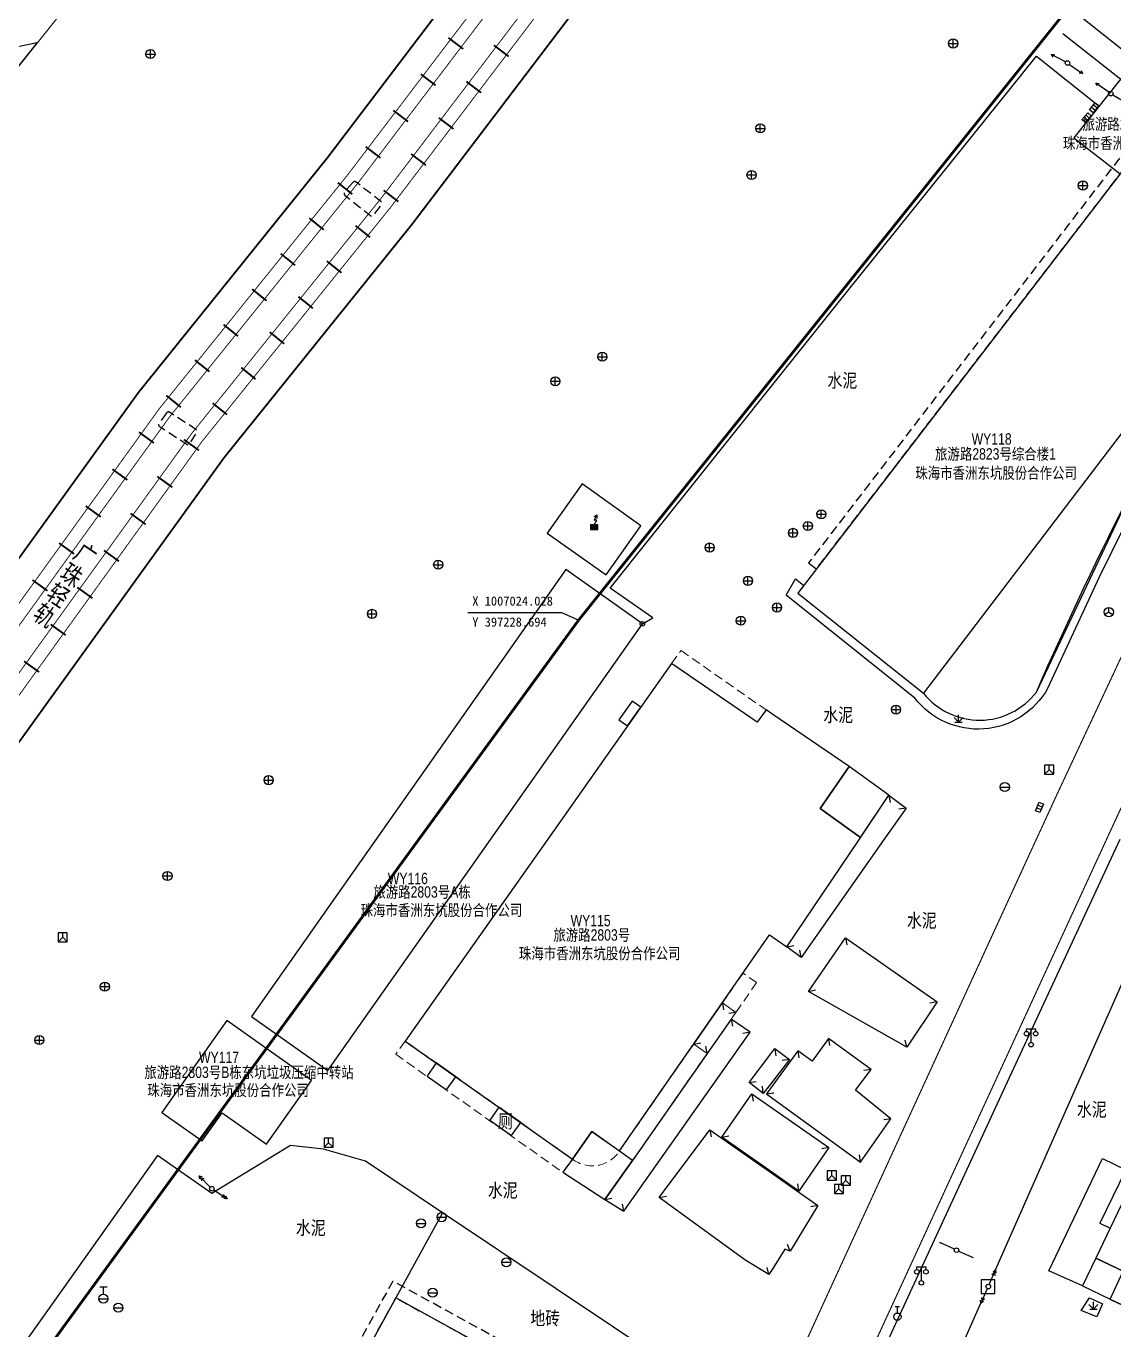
# Model space of a CAD drawing. Extents: x 396500 to 398250, y 1005980 to 1008200.
# Drawn here: x 397168.1 to 397287.4, y 1006946.1 to 1007089.2 of the extents above; entities that cross this region are included whole.
import ezdxf
from ezdxf.enums import TextEntityAlignment as Align

# ---------------------------------------------------------------- set-up
doc = ezdxf.new("R2010")
doc.units = 0
doc.header["$LTSCALE"] = 0.5
doc.linetypes.add('X2', pattern=[10, 8, -2])
doc.linetypes.add('X5', pattern=[3, 2, -1])
doc.layers.get('0').update_dxf_attribs({"linetype": 'CONTINUOUS'})
for name, color, linetype in [('DLDW', 11, 'CONTINUOUS'), ('DLSS', 4, 'CONTINUOUS'), ('DMTZ', 3, 'CONTINUOUS'), ('GXYZ', 2, 'CONTINUOUS'), ('JMD', 6, 'CONTINUOUS'), ('SXSS', 5, 'CONTINUOUS'), ('ZBTZ', 3, 'CONTINUOUS'), ('权属人', 160, 'CONTINUOUS'), ('用地红线', 1, 'CONTINUOUS'), ('编号', 90, 'CONTINUOUS'), ('门牌号', 1, 'CONTINUOUS')]:
    doc.layers.add(name, color=color, linetype=linetype)
doc.styles.add('正等线体', font='simhei.ttf')
doc.styles.add('细等线体', font='长等线体_0.TTF', dxfattribs={"width": 0.8})
doc.styles.add('黑体', font='simhei.ttf')
doc.linetypes.add('10422', pattern='A,2,[150,AAA.SHX,S=1,R=0,X=0,Y=1],2,[177,AAA.SHX,S=1,R=0,X=0,Y=0.8],1e-09', length=4)
doc.linetypes.add('1161', pattern='A,0,[149,AAA.SHX,S=0.15,R=0,X=0,Y=0],-1.6', length=1.6)
doc.linetypes.add('443', pattern='A,5,[169,AAA.SHX,S=0.83,R=0,X=0,Y=0],5', length=10)
doc.linetypes.add('833', pattern='A,2,[150,AAA.SHX,S=0.8,R=0,X=0,Y=0.8],2,[150,AAA.SHX,S=2,R=0,X=0,Y=2],1e-11', length=4)

# ---------------------------------------------------------------- blocks, each defined once
blk = doc.blocks.new('gc049')
for p, q in [((-1, 1), (-1, -1)), ((1, 1), (-1, 1)), ((-1, -1), (0, 0)), ((0, 0), (0, 1)), ((0, 0), (1, -1)), ((1, -1), (1, 1)), ((-1, -1), (1, -1))]:
    blk.add_line(p, q)
blk = doc.blocks.new('gc170')
at = {"linetype": 'Continuous'}
blk.add_circle((0, 0), 0.5, dxfattribs=at)
blk = doc.blocks.new('gc013a')
at = {"linetype": 'Continuous'}
blk.add_line((0.5, 0), (4, 0), dxfattribs=at)
at = {"linetype": 'Continuous', "flags": 128}
for points in [[(2.77, 0.35), (3.38, 0), (2.77, -0.35)], [(3.39, 0.35), (4, 0), (3.39, -0.35)]]:
    blk.add_lwpolyline(points, dxfattribs=at)
blk = doc.blocks.new('gc133')
for p, q in [((-1, 0), (1, 0)), ((-0.8, 2.6), (0.8, 2.6)), ((0, 1), (0, 2.6))]:
    blk.add_line(p, q)
blk.add_circle((0, 0), 1)
blk = doc.blocks.new('gc042')
blk.add_line((-1, 0), (1, 0))
blk.add_circle((0, 0), 1)
blk = doc.blocks.new('gc043')
for p, q in [((-1, 0), (1, 0)), ((0, -1), (0, 1))]:
    blk.add_line(p, q)
blk.add_circle((0, 0), 1)
blk = doc.blocks.new('gc134')
for p, q in [((-0.5, 2.2), (0.5, 2.2)), ((0, 0.8), (0, 2.2))]:
    blk.add_line(p, q)
blk.add_circle((0, 0), 0.8)
blk = doc.blocks.new('gc097')
for p, q in [((-1, 2.9), (-1, 3.5)), ((-1, 3.5), (1, 3.5)), ((0, 0.5), (0, 3.5)), ((1, 3.5), (1, 2.9))]:
    blk.add_line(p, q)
for centre in [(-1, 2.4), (1, 2.4), (0, 0)]:
    blk.add_circle(centre, 0.5)
blk = doc.blocks.new('gc013c')
at = {"linetype": 'Continuous'}
blk.add_line((0.5, 0), (4, 0), dxfattribs=at)
at = {"linetype": 'Continuous', "const_width": 0.15, "flags": 128}
blk.add_lwpolyline([(3.775, 0, 1), (3.925, 0, 1)], format="xyb", close=True, dxfattribs=at)
blk = doc.blocks.new('gc124')
for p, q in [((-1, 1), (0, 0)), ((-0.8, 0), (0.8, 0)), ((0, 0), (0, 1.6)), ((0, 0), (1, 1))]:
    blk.add_line(p, q)
blk = doc.blocks.new('*U88')
at = {"linetype": 'Continuous'}
for points in [[(0.8, 1), (-0.8, 1), (0.8, 0)], [(-0.8, 0), (0.8, 0), (-0.8, 1)], [(0.8, 0), (-0.8, 0), (0, 0)]]:
    blk.add_solid(points, dxfattribs=at)
blk = doc.blocks.new('gc129')
at = {"linetype": 'Continuous', "flags": 128}
for points in [[(-0.05, 2), (0.64, 3.2)], [(-0.05, 2.8), (0.64, 3.2)], [(0.64, 2.4), (0.64, 3.2)], [(-0.8, 0), (0, 0), (0.8, 0), (0.8, 1), (-0.8, 1), (-0.8, 0)], [(0.58, 2), (-0.05, 2)], [(0, 1), (0.58, 2)]]:
    blk.add_lwpolyline(points, dxfattribs=at)
at = {"linetype": 'Continuous'}
blk.add_blockref('*U88', (0, 0), dxfattribs=at)
blk = doc.blocks.new('gc048')
for q in [(-0.87, -0.5), (0, 1), (0.87, -0.5)]:
    blk.add_line((0, 0), q)
blk.add_circle((0, 0), 1)
blk = doc.blocks.new('gc041')
for p, q in [((-1, 0.5), (1, 0.5)), ((-1, -0.5), (-1, 0.5)), ((-0.33, 0.5), (-0.33, -0.5)), ((0.33, 0.5), (0.33, -0.5)), ((1, 0.5), (1, -0.5)), ((1, -0.5), (-1, -0.5))]:
    blk.add_line(p, q)
blk = doc.blocks.new('gc013b')
at = {"linetype": 'Continuous'}
blk.add_line((0.5, 0), (4, 0), dxfattribs=at)
at = {"linetype": 'Continuous', "flags": 128}
blk.add_lwpolyline([(3.39, 0.35), (4, 0), (3.39, -0.35)], dxfattribs=at)

msp = doc.modelspace()

# ---------------------------------------------------------------- linework, layer by layer
at = {"layer": 'DLDW', "linetype": 'Continuous', "flags": 128}
for points in [[(397214.2, 1006972.48), (397215.22, 1006973.92), (397213.07, 1006975.43), (397212.06, 1006973.99)], [(397221.33, 1006967.46), (397222.34, 1006968.89), (397219.95, 1006970.57), (397218.95, 1006969.16)]]:
    msp.add_lwpolyline(points, close=True, dxfattribs=at)
at = {"layer": 'DLDW', "linetype": 'Continuous', "elevation": 17.53, "flags": 128}
msp.add_lwpolyline([(397223.31, 1006941.58), (397208.64, 1006949.65), (397162.07, 1006864.92), (397162.38, 1006864.75), (397152.71, 1006824.3), (397157.39, 1006821.48), (397153.57, 1006814.53), (397167.46, 1006806.95), (397194.55, 1006856.26), (397188.21, 1006859.6), (397188.36, 1006859.86), (397186.22, 1006861.11), (397186.07, 1006860.85), (397180.67, 1006863.9)], close=True, dxfattribs=at)
at = {"layer": 'DLSS', "linetype": 'Continuous', "lineweight": 0, "const_width": 0.125, "flags": 128}
for points in [[(397278.92, 1007000), (397281.26, 1007005.09), (397293.17, 1007030.56), (397298, 1007040.41), (397302.14, 1007048.18), (397307.34, 1007057.28), (397313.01, 1007067.08), (397355.29, 1007133.51), (397393.14, 1007193.54), (397394.1, 1007195.04), (397397.24, 1007199.98), (397397.25, 1007200)], [(397308.31, 1007042.36), (397307.45, 1007042.02), (397306.81, 1007041.77), (397304.23, 1007037.22), (397299.48, 1007027.53), (397287.62, 1007002.16), (397286.61, 1006999.97)], [(397250, 1006936.94), (397250.09, 1006937.14), (397278.9, 1006999.97)], [(397278.9, 1006999.97), (397278.92, 1007000)], [(397286.62, 1007000), (397286.61, 1006999.97)]]:
    msp.add_lwpolyline(points, dxfattribs=at)
at = {"layer": 'DLSS', "linetype": 'Continuous', "const_width": 0.2, "elevation": -27.35, "flags": 128}
for points in [[(397244, 1007130), (397241.16, 1007126.46), (397220.77, 1007100.62), (397201.13, 1007074.77), (397180.38, 1007048.99), (397161.18, 1007022.36), (397145.07, 1007000)], [(397159.62, 1007000), (397170.75, 1007015.45), (397189.77, 1007041.83), (397210.43, 1007067.49), (397230.11, 1007093.39), (397250, 1007118.61)]]:
    msp.add_lwpolyline(points, dxfattribs=at)
at = {"layer": 'DLSS', "color": 7, "linetype": 'X2', "const_width": 0.1, "elevation": -27.35, "flags": 128}
for points in [[(397247.71, 1007130), (397243.43, 1007124.65), (397223.07, 1007098.84), (397203.42, 1007072.98), (397182.68, 1007047.23), (397163.53, 1007020.66), (397148.65, 1007000)], [(397155.92, 1007000), (397168.32, 1007017.21), (397187.38, 1007043.65), (397208.07, 1007069.34), (397227.74, 1007095.23), (397248.06, 1007120.99), (397250, 1007123.41)]]:
    msp.add_lwpolyline(points, dxfattribs=at)
at = {"layer": 'DLSS', "linetype": 'X2', "const_width": 0.1, "elevation": -27.35, "flags": 128}
for points in [[(397249.55, 1007130), (397244.55, 1007123.76), (397224.2, 1007097.97), (397204.55, 1007072.09), (397183.83, 1007046.36), (397164.69, 1007019.82), (397150.41, 1007000)], [(397154.16, 1007000), (397167.15, 1007018.04), (397186.24, 1007044.52), (397206.94, 1007070.22), (397226.6, 1007096.11), (397246.94, 1007121.88), (397250, 1007125.71)]]:
    msp.add_lwpolyline(points, dxfattribs=at)
at = {"layer": 'DLSS', "linetype": 'Continuous', "const_width": 0.2, "flags": 128}
for points in [[(397216.02, 1007086.7), (397214.4, 1007087.93)], [(397219.39, 1007087.11), (397221.01, 1007085.88)], [(397212.99, 1007082.71), (397211.37, 1007083.94)], [(397216.37, 1007083.13), (397217.99, 1007081.9)], [(397209.97, 1007078.73), (397208.35, 1007079.96)], [(397213.34, 1007079.15), (397214.96, 1007077.92)], [(397206.94, 1007074.75), (397205.32, 1007075.98)], [(397210.32, 1007075.17), (397211.94, 1007073.94)], [(397203.86, 1007070.76), (397202.27, 1007072.03)], [(397207.29, 1007071.19), (397208.91, 1007069.95)], [(397200.72, 1007066.86), (397199.14, 1007068.14)], [(397204.21, 1007067.31), (397205.8, 1007066.04)], [(397197.58, 1007062.97), (397196, 1007064.24)], [(397201.07, 1007063.42), (397202.66, 1007062.14)], [(397194.45, 1007059.07), (397192.86, 1007060.35)], [(397197.94, 1007059.52), (397199.52, 1007058.25)], [(397191.31, 1007055.18), (397189.73, 1007056.46)], [(397194.8, 1007055.63), (397196.39, 1007054.35)], [(397188.18, 1007051.29), (397186.59, 1007052.56)], [(397191.67, 1007051.74), (397193.25, 1007050.46)], [(397185.04, 1007047.39), (397183.45, 1007048.67)], [(397188.53, 1007047.84), (397190.11, 1007046.57)], [(397182.1, 1007043.46), (397180.45, 1007044.65)], [(397185.38, 1007043.84), (397187.03, 1007042.65)], [(397179.18, 1007039.4), (397177.53, 1007040.59)], [(397182.46, 1007039.79), (397184.11, 1007038.6)], [(397176.26, 1007035.35), (397174.61, 1007036.54)], [(397179.53, 1007035.73), (397181.18, 1007034.54)], [(397173.33, 1007031.29), (397171.68, 1007032.48)], [(397176.61, 1007031.67), (397178.26, 1007030.48)], [(397170.41, 1007027.24), (397168.76, 1007028.43)], [(397173.68, 1007027.62), (397175.34, 1007026.43)], [(397170.76, 1007023.56), (397172.41, 1007022.37)], [(397167.84, 1007019.51), (397169.49, 1007018.32)]]:
    msp.add_lwpolyline(points, dxfattribs=at)
at = {"layer": 'DLSS', "linetype": 'X5', "flags": 128}
for points, elevation in [([(397203.92, 1007072.06), (397202.97, 1007070.96, 0.393156), (397203.09, 1007070.61), (397205.88, 1007068.4), (397205.99, 1007068.36), (397206.15, 1007068.44), (397207.07, 1007069.61), (397207.11, 1007069.72), (397207.05, 1007069.9), (397206.98, 1007069.98), (397204.27, 1007072.09, 0.399848)], 17.26), ([(397183.46, 1007046.76), (397182.61, 1007045.58, 0.393156), (397182.76, 1007045.24), (397185.74, 1007043.29), (397185.84, 1007043.26), (397186, 1007043.35), (397186.81, 1007044.6), (397186.84, 1007044.71), (397186.77, 1007044.89), (397186.69, 1007044.96), (397183.8, 1007046.83, 0.399848)], 17.17)]:
    msp.add_lwpolyline(points, format="xyb", close=True, dxfattribs=dict(at, elevation=elevation))
at = {"layer": 'DLSS', "linetype": 'Continuous', "lineweight": 0, "const_width": 0.125, "elevation": 0.15, "flags": 128}
msp.add_lwpolyline([(397259.52, 1006938.22), (397258.45, 1006938.77), (397277.37, 1006979.89), (397286.61, 1006999.97)], dxfattribs=at)
at = {"layer": 'DMTZ', "linetype": '10422', "lineweight": 0}
msp.add_lwpolyline([(397121.78, 1007025.25), (397121.18, 1007025.5), (397135.8, 1007044.8), (397159.13, 1007074.68), (397176.91, 1007096.97), (397180.45, 1007101.37), (397199.51, 1007125.92)], dxfattribs=at)
at = {"layer": 'DMTZ', "linetype": '10422'}
for points in [[(397313.09, 1007067.21), (397291.28, 1007084.26), (397283.47, 1007090.47)], [(397281.82, 1007088.4), (397288.16, 1007083.4)], [(397259.52, 1006938.22), (397275.96, 1006973.83), (397288.1, 1007000)]]:
    msp.add_lwpolyline(points, dxfattribs=at)
at = {"layer": 'GXYZ', "linetype": 'Continuous'}
for p, q in [((397274.44, 1006952.72), (397294.05, 1006997.19)), ((397250, 1006897.58), (397272.82, 1006949.06))]:
    msp.add_line(p, q, dxfattribs=at)
msp.add_lwpolyline([(397231.7, 1007028.99), (397235.53, 1007034.39), (397229.09, 1007038.97), (397225.25, 1007033.58)], close=True, dxfattribs=at)
at = {"layer": 'JMD', "linetype": 'Continuous'}
for p, q in [((397262.72, 1007004.8), (397262.86, 1007004.01)), ((397264.61, 1007003.4), (397263.82, 1007003.27)), ((397251.52, 1006988.18), (397252.3, 1006988.32)), ((397257.96, 1006989.17), (397258.1, 1006988.38)), ((397253.09, 1006987.02), (397252.96, 1006987.81)), ((397253.9, 1006983.27), (397254.68, 1006983.45)), ((397244.46, 1006982.04), (397244.6, 1006981.25)), ((397268.01, 1006982.13), (397267.23, 1006981.99)), ((397190.1, 1006980.09), (397182.96, 1006970)), ((397199.38, 1006973.52), (397190.1, 1006980.09)), ((397245.95, 1006980.98), (397245.16, 1006980.85)), ((397245.44, 1006980.25), (397245.57, 1006979.46)), ((397247.5, 1006978.8), (397246.71, 1006978.66)), ((397241.31, 1006977.5), (397242.1, 1006977.64)), ((397242.78, 1006976.48), (397242.64, 1006977.27)), ((397250.22, 1006977.01), (397250.33, 1006976.22)), ((397250.22, 1006977.01), (397250.33, 1006976.22)), ((397252.73, 1006976.77), (397252.86, 1006975.98)), ((397256.11, 1006978.12), (397256.23, 1006977.33)), ((397264.71, 1006977.15), (397264.52, 1006977.93)), ((397251.81, 1006975.81), (397251.02, 1006975.7)), ((397260.78, 1006974.73), (397259.98, 1006974.61)), ((397194.43, 1006966.52), (397199.38, 1006973.52)), ((397247.39, 1006973.28), (397248.18, 1006973.38)), ((397248.95, 1006972.09), (397248.85, 1006972.88)), ((397247.7, 1006972.04), (397247.84, 1006971.25)), ((397249.3, 1006972.03), (397250.09, 1006972.16)), ((397250, 1006972.14), (397250.09, 1006972.16)), ((397182.96, 1006970), (397187.38, 1006966.87)), ((397187.38, 1006966.87), (397189.56, 1006969.96)), ((397189.56, 1006969.96), (397194.43, 1006966.52)), ((397262.96, 1006969.29), (397262.16, 1006969.18)), ((397243.1, 1006968.1), (397243.23, 1006967.31)), ((397244.39, 1006967.28), (397245.18, 1006967.42)), ((397256.15, 1006966.16), (397255.36, 1006966.02)), ((397259.62, 1006964.56), (397259.49, 1006965.35)), ((397252.86, 1006961.38), (397252.72, 1006962.17)), ((397231.55, 1006960.44), (397232.34, 1006960.6)), ((397233.65, 1006959.16), (397233.49, 1006959.94)), ((397237.53, 1006960.68), (397238.32, 1006960.8)), ((397254.95, 1006959.8), (397254.16, 1006959.64)), ((397251.88, 1006954.77), (397251.62, 1006955.52)), ((397249.57, 1006952.21), (397249.39, 1006952.99))]:
    msp.add_line(p, q, dxfattribs=at)
at = {"layer": 'JMD', "linetype": 'Continuous', "flags": 128}
msp.add_lwpolyline([(397283.01, 1007076.94), (397288.12, 1007073.01), (397252.75, 1007026.99), (397266.53, 1007016, 0.487634), (397278.92, 1007016.13, -0.032506), (397301.91, 1007060.76), (397301.1, 1007061.38), (397303.07, 1007063.96), (397302.28, 1007064.59), (397303.74, 1007066.43), (397304.52, 1007065.8), (397306.98, 1007068.88), (397288.32, 1007083.6)], format="xyb", close=True, dxfattribs=at)
at = {"layer": 'JMD', "linetype": 'X5', "flags": 128}
for points, elevation in [([(397253.9, 1007030.3), (397254.78, 1007029.63), (397289.46, 1007074.75), (397288.58, 1007075.42)], 45.01), ([(397190.72, 1006882.2), (397192, 1006881.49), (397225.29, 1006942.15), (397208.29, 1006951.49), (397161.01, 1006865.47), (397162.07, 1006864.92), (397208.64, 1006949.65), (397223.31, 1006941.58)], 47.59)]:
    msp.add_lwpolyline(points, close=True, dxfattribs=dict(at, elevation=elevation))
at = {"layer": 'JMD', "linetype": 'Continuous', "flags": 128}
for points in [[(397301.1, 1007061.38), (397266.53, 1007016)], [(397219.06, 1007000), (397235.68, 1007023.62), (397227.29, 1007029.57), (397206.48, 1007000)], [(397250, 1007013.67), (397249.26, 1007014.17), (397248.29, 1007012.83), (397238.89, 1007019.25), (397225.31, 1007000)], [(397259.49, 1007000), (397259.6, 1007000.17), (397255.19, 1007003.36), (397258.36, 1007007.95), (397250, 1007013.67)], [(397206.48, 1007000), (397192.78, 1006980.54), (397201.17, 1006974.59), (397219.06, 1007000)], [(397225.31, 1007000), (397209.66, 1006977.84), (397228.01, 1006964.88), (397230.15, 1006967.9), (397233.16, 1006965.77), (397249.63, 1006989.48), (397250, 1006989.23)], [(397250, 1006989.23), (397251.52, 1006988.18), (397259.49, 1007000)]]:
    msp.add_lwpolyline(points, dxfattribs=at)
at = {"layer": 'JMD', "linetype": 'X5', "lineweight": 0}
for points in [[(397238.89, 1007019.25), (397239.92, 1007020.68), (397249.26, 1007014.17), (397248.29, 1007012.83)], [(397248.22, 1006984.25), (397246.73, 1006985.3), (397244.46, 1006982.04), (397245.95, 1006980.98)], [(397209.66, 1006977.84), (397208.63, 1006976.38), (397226.94, 1006963.44), (397228.01, 1006964.88)], [(397233.16, 1006965.77), (397234.61, 1006964.72), (397242.78, 1006976.48), (397241.31, 1006977.5)], [(397289.84, 1006963.2), (397288.72, 1006963.7), (397285.88, 1006957.86), (397287.01, 1006957.32)]]:
    msp.add_lwpolyline(points, close=True, dxfattribs=at)
at = {"layer": 'JMD', "linetype": 'Continuous', "flags": 128}
for points in [[(397235.52, 1007014.48), (397234.56, 1007015.14), (397233.11, 1007013.08), (397234.06, 1007012.41)], [(397258.36, 1007007.95), (397255.19, 1007003.36), (397259.6, 1007000.17), (397262.72, 1007004.8)], [(397230.15, 1006967.9), (397228.01, 1006964.88), (397226.94, 1006963.44), (397231.55, 1006960.44), (397234.61, 1006964.72)], [(397283.97, 1006950.96), (397280.26, 1006952.62), (397286.17, 1006964.96), (397288.72, 1006963.7), (397285.88, 1006957.86), (397287.01, 1006957.32), (397285.42, 1006954.02)], [(397299.66, 1006958.46), (397289.84, 1006963.2), (397285.42, 1006954.02), (397293.17, 1006950.3), (397292.73, 1006949.38), (397294.99, 1006948.31)], [(397285.42, 1006954.02), (397283.97, 1006950.96), (397286.99, 1006949.5), (397288.44, 1006952.57)], [(397272.87, 1006950.12), (397274.37, 1006950.12), (397274.37, 1006951.62), (397272.87, 1006951.62)]]:
    msp.add_lwpolyline(points, close=True, dxfattribs=at)
at = {"layer": 'JMD', "linetype": 'Continuous'}
for points in [[(397259.49, 1007000), (397262.72, 1007004.8), (397264.61, 1007003.4), (397262.22, 1007000)], [(397262.22, 1007000), (397253.09, 1006987.02), (397251.52, 1006988.18), (397259.49, 1007000)], [(397250, 1006971.52), (397259.62, 1006964.56), (397262.96, 1006969.29), (397259.07, 1006972.43), (397260.78, 1006974.73), (397256.11, 1006978.12), (397254.3, 1006975.63), (397252.73, 1006976.77), (397250, 1006973)], [(397250, 1006976.72), (397250.22, 1006977.01), (397251.81, 1006975.81), (397250, 1006973.45)], [(397250, 1006973.45), (397248.95, 1006972.09), (397247.39, 1006973.28), (397250, 1006976.72)], [(397250, 1006973), (397249.3, 1006972.03), (397250, 1006971.52)], [(397250, 1006963.37), (397244.39, 1006967.28), (397247.7, 1006972.04), (397250, 1006970.44)], [(397250, 1006970.44), (397256.15, 1006966.16), (397252.86, 1006961.38), (397250, 1006963.37)], [(397250, 1006952.89), (397249.57, 1006952.21), (397246.94, 1006953.84), (397237.53, 1006960.68), (397243.1, 1006968.1), (397250, 1006963.27)], [(397250, 1006963.27), (397254.95, 1006959.8), (397251.88, 1006954.77), (397251.32, 1006954.98), (397250, 1006952.89)]]:
    msp.add_lwpolyline(points, dxfattribs=at)
for points in [[(397253.9, 1006983.27), (397257.96, 1006989.17), (397268.01, 1006982.13), (397264.71, 1006977.15)], [(397231.55, 1006960.44), (397233.65, 1006959.16), (397247.5, 1006978.8), (397245.44, 1006980.25), (397242.78, 1006976.48), (397234.61, 1006964.72)]]:
    msp.add_lwpolyline(points, close=True, dxfattribs=at)
at = {"layer": 'JMD', "linetype": 'Continuous', "lineweight": 0}
msp.add_lwpolyline([(397242.78, 1006976.48), (397245.95, 1006980.98), (397244.46, 1006982.04), (397241.31, 1006977.5)], close=True, dxfattribs=at)
at = {"layer": 'JMD', "linetype": 'X5', "lineweight": 0}
msp.add_lwpolyline([(397228.01, 1006964.88, 0.441364), (397233.16, 1006965.77), (397230.15, 1006967.9)], format="xyb", close=True, dxfattribs=at)
at = {"layer": 'JMD', "linetype": 'Continuous', "elevation": 17.53, "flags": 128}
msp.add_lwpolyline([(397162.07, 1006864.92), (397168.38, 1006861.46), (397166.46, 1006857.97), (397172.21, 1006854.83), (397170.09, 1006850.96), (397172.79, 1006849.47), (397161.25, 1006828.47), (397153.57, 1006814.53), (397167.46, 1006806.95), (397175.14, 1006820.88), (397194.55, 1006856.26), (397188.21, 1006859.6), (397188.36, 1006859.86), (397186.22, 1006861.11), (397186.07, 1006860.85), (397180.67, 1006863.9), (397223.31, 1006941.58), (397208.64, 1006949.65)], close=True, dxfattribs=at)
at = {"layer": 'JMD', "color": 6, "linetype": '443', "const_width": 0.15, "flags": 128}
msp.add_lwpolyline([(397286.99, 1006949.5), (397288.2, 1006948.93)], dxfattribs=at)
at = {"layer": 'SXSS', "linetype": '833', "lineweight": 0, "flags": 128}
msp.add_lwpolyline([(397121.11, 1007025.65), (397122.75, 1007031.62), (397124.54, 1007037.98), (397125.13, 1007041.17), (397124.97, 1007043.38), (397124.17, 1007046.33), (397123.23, 1007047.8), (397122.71, 1007049.28), (397122.77, 1007050.14), (397124.53, 1007052.6), (397127.36, 1007056.51), (397130.35, 1007060.21), (397132.13, 1007062.9), (397133.35, 1007063.78), (397137.35, 1007065.24), (397140.96, 1007066.03), (397142.88, 1007066.76), (397144.66, 1007067.92), (397146.34, 1007069.89), (397149.59, 1007074.86), (397152.2, 1007078.77), (397156.21, 1007083.12), (397157.79, 1007084.42), (397160.35, 1007085.22), (397164.83, 1007086.48), (397169.27, 1007087.4)], dxfattribs=at)
at = {"layer": 'ZBTZ', "linetype": 'Continuous', "flags": 128}
msp.add_lwpolyline([(397164.83, 1007086.48), (397169.27, 1007087.4), (397159.13, 1007074.68)], dxfattribs=at)
at = {"layer": 'ZBTZ', "linetype": '1161', "flags": 128}
for points in [[(397250, 1007049.88), (397258.32, 1007060.29), (397278.92, 1007085.91), (397285.8, 1007080.44)], [(397235.68, 1007023.62), (397236.84, 1007024.26), (397232.14, 1007027.54), (397250, 1007049.88)], [(397213.74, 1006958.99), (397205.31, 1006964.67), (397200.69, 1006965.96), (397197.06, 1006966.38), (397188.46, 1006961.09), (397182.49, 1006965.26), (397161.33, 1006935.52), (397142.16, 1006909.65), (397120.61, 1006878.22), (397100.62, 1006848.97), (397089.3, 1006831.08)], [(397243.81, 1006930.34), (397245, 1006938.11), (397213.74, 1006958.99), (397208.64, 1006949.65)]]:
    msp.add_lwpolyline(points, dxfattribs=at)
msp.add_lwpolyline([(397252.75, 1007026.99), (397266.53, 1007016, 0.48763), (397278.92, 1007016.13), (397289.69, 1007038.82), (397290.58, 1007040.49), (397291.38, 1007040.07), (397285.79, 1007028.75), (397280.14, 1007016.53, -0.537214), (397265.59, 1007015.46), (397251.47, 1007026.77), (397252.47, 1007028.54), (397253.39, 1007027.83)], format="xyb", close=True, dxfattribs=at)
msp.add_lwpolyline([(397285.55, 1006947.58), (397283.84, 1006948.25), (397284.74, 1006949.65), (397286.17, 1006948.99)], close=True, dxfattribs=at)
at = {"layer": '用地红线', "linetype": 'Continuous', "const_width": 0.3, "flags": 128}
msp.add_lwpolyline([(396896.97, 1006409.31, -0.090189), (397228.69, 1007024.03), (397387.8, 1007222.91), (397401.3, 1007212.11), (397426.33, 1007243.38), (397412.82, 1007254.19), (397549.49, 1007427.16), (397597.06, 1007408.49), (397590.11, 1007392.96), (397593.63, 1007391.18), (397580.3, 1007365.5), (397677.78, 1007288.14), (397658.98, 1007180.18), (397680.1, 1007163.58), (397691.21, 1007135.06, -0.057003), (397648.05, 1007084.95), (397357.5, 1006816.5, 0.141668), (397271.32, 1006673.86), (397185.66, 1006354.4)], format="xyb", dxfattribs=at)
at = {"layer": '用地红线', "linetype": 'Continuous', "flags": 128}
msp.add_lwpolyline([(397228.69, 1007024.03), (397226.86, 1007024.82), (397216.52, 1007024.82)], dxfattribs=at)

# ---------------------------------------------------------------- block references
at = {"layer": 'DLDW', "linetype": 'Continuous', "xscale": 0.5, "yscale": 0.5, "zscale": 0.5}
for p in [(397278.33, 1006977.44, 49.01), (397266.29, 1006951.31, 32.95)]:
    msp.add_blockref('gc097', p, dxfattribs=at)
at = {"layer": 'GXYZ', "linetype": 'Continuous', "xscale": 0.5, "yscale": 0.5}
for name, p in [('gc043', (397269.78, 1007087.3, 16.26)), ('gc043', (397181.71, 1007086.14, 15.58)), ('gc170', (397282.33, 1007085.16)), ('gc170', (397287.07, 1007081.8)), ('gc043', (397248.62, 1007077.99, 15.63)), ('gc043', (397247.66, 1007072.88, 15.74)), ('gc043', (397284.01, 1007071.72, 16.57)), ('gc043', (397231.28, 1007052.93, 15.86)), ('gc043', (397226.12, 1007050.23, 15.69)), ('gc129', (397230.4, 1007033.98)), ('gc043', (397255.31, 1007035.64, 16.61)), ('gc043', (397252.2, 1007033.6, 16.56)), ('gc043', (397253.84, 1007034.36, 16.58)), ('gc043', (397243.06, 1007031.99, 16.31)), ('gc043', (397213.28, 1007030.11, 15.9)), ('gc043', (397247.27, 1007028.34, 16.31)), ('gc043', (397250.45, 1007025.41, 16.3)), ('gc043', (397206.01, 1007024.71, 15.65)), ('gc043', (397246.48, 1007023.96, 16.28)), ('gc170', (397235.68, 1007023.62)), ('gc043', (397263.51, 1007014.2, 16.25)), ('gc043', (397194.67, 1007006.46, 15.65)), ('gc042', (397275.45, 1007005.71, 16.04)), ('gc043', (397183.58, 1006995.95, 15.74)), ('gc043', (397176.7, 1006983.81, 15.66)), ('gc043', (397169.52, 1006977.95, 15.66)), ('gc170', (397188.45, 1006961.63, 16.19)), ('gc042', (397211.39, 1006957.83, 16.27)), ('gc042', (397213.65, 1006958.51, 16.26)), ('gc042', (397220.75, 1006953.56, 16.31)), ('gc170', (397270.14, 1006954.89, 16.24)), ('gc170', (397273.63, 1006950.89)), ('gc133', (397176.55, 1006949.56, 15.19)), ('gc042', (397212.67, 1006950.22, 16.36)), ('gc042', (397178.19, 1006948.57, 16.13))]:
    msp.add_blockref(name, p, dxfattribs=at)
at = {"layer": 'GXYZ', "linetype": 'Continuous', "yscale": 0.5}
for name, p, xscale, rotation in [('gc013b', (397282.33, 1007085.16), 0.5, 152.5975900668474), ('gc013b', (397282.33, 1007085.16), 0.5, 324.6060150063145), ('gc013b', (397287.07, 1007081.8), 0.4999999999999999, 144.6060150063145), ('gc013b', (397287.07, 1007081.8), 0.5, 329.4932666652794), ('gc013a', (397188.45, 1006961.63, 16.19), 0.5, 134.6707942914395), ('gc013a', (397188.45, 1006961.63, 16.19), 0.5, 326.4053317471094), ('gc013c', (397270.14, 1006954.89, 16.24), 0.5, 155.6260158195016), ('gc013c', (397270.14, 1006954.89, 16.24), 0.5, 335.8831415848941), ('gc013a', (397273.63, 1006950.89), 0.5, 66.1971427022837), ('gc013a', (397273.63, 1006950.89), 0.5, 246.0931893691725)]:
    msp.add_blockref(name, p, dxfattribs=dict(at, xscale=xscale, rotation=rotation))
at = {"layer": 'GXYZ', "yscale": 0.5, "zscale": 0.5}
for p, xscale, rotation in [((397285.26, 1007080.25, 16.58), 0.4999999999999999, 231.5799185844979), ((397284.41, 1007079.17, 16.57), 0.5, 227.8477614668955), ((397279.25, 1007003.48, 15.77), 0.4999999999999999, 67.21810536066859)]:
    msp.add_blockref('gc041', p, dxfattribs=dict(at, xscale=xscale, rotation=rotation))
at = {"layer": 'GXYZ', "linetype": 'Continuous', "yscale": 0.5, "zscale": 0.5}
for name, p, xscale in [('gc048', (397286.86, 1007024.9, 16.62), 0.5), ('gc049', (397280.31, 1007007.61, 15.8), 0.4999999999999999), ('gc049', (397172.08, 1006989.22, 15.9), 0.4999999999999999), ('gc049', (397201.25, 1006966.68), 0.5), ('gc049', (397256.47, 1006963.08, 15.91), 0.4999999999999999), ('gc049', (397258, 1006962.53, 15.86), 0.4999999999999999), ('gc049', (397257.25, 1006961.61, 15.88), 0.4999999999999999)]:
    msp.add_blockref(name, p, dxfattribs=dict(at, xscale=xscale))
at = {"layer": 'GXYZ', "linetype": 'Continuous', "xscale": 0.5, "yscale": 0.5, "zscale": 0.5, "rotation": 0.003033746810568585}
msp.add_blockref('gc134', (397263.66, 1006947.59), dxfattribs=at)
at = {"layer": 'ZBTZ', "linetype": 'Continuous', "xscale": 0.5, "yscale": 0.5}
for p in [(397270.38, 1007012.84), (397285.17, 1006948.41)]:
    msp.add_blockref('gc124', p, dxfattribs=at)

# ---------------------------------------------------------------- texts
at = {"layer": 'DLDW', "linetype": 'Continuous', "style": '细等线体', "width": 0.8}
msp.add_text('厕', height=1.5, dxfattribs=at).set_placement((397220.64, 1006969.02), align=Align.MIDDLE)
at = {"layer": 'DLSS', "linetype": 'Continuous', "style": '细等线体', "width": 0.8}
for s, p in [('水泥', (397257.62, 1007050.35)), ('水泥', (397257.16, 1007013.65)), ('水泥', (397266.34, 1006991.09)), ('水泥', (397285, 1006970.35)), ('水泥', (397220.36, 1006961.48)), ('水泥', (397199.3, 1006957.37)), ('地砖', (397225.02, 1006947.44))]:
    msp.add_text(s, height=1.5, dxfattribs=at).set_placement(p, align=Align.MIDDLE)
at = {"layer": 'DLSS', "linetype": 'Continuous', "insert": (397174.22, 1007032.63), "char_height": 2, "width": 0.8, "attachment_point": 1, "rotation": 326.1236, "line_spacing_factor": 0.8, "style": '正等线体'}
msp.add_mtext('{\\W0.8;广珠轻轨}', dxfattribs=at)
at = {"layer": '权属人', "linetype": 'Continuous', "char_height": 1.25, "attachment_point": 1, "style": '细等线体'}
for insert, own_width in [((397281.82, 1007076.99), 17.5577), ((397265.63, 1007040.8), 17.5577), ((397204.77, 1006992.82), 19.0169), ((397222.13, 1006988.08), 19.0169), ((397181.36, 1006973.07), 19.0169)]:
    msp.add_mtext_dynamic_manual_height_columns('珠海市香洲东坑股份合作公司', width=2.4705, gutter_width=1, heights=[0], dxfattribs=dict(at, insert=insert)).dxf.set("width", own_width)
at = {"layer": '用地红线', "linetype": 'Continuous', "style": '黑体'}
msp.add_text('X 1007024.028', height=1, dxfattribs=at).set_placement((397217.02, 1007025.32), align=Align.BOTTOM_LEFT)
msp.add_text('Y 397228.694', height=1, dxfattribs=at).set_placement((397217.02, 1007024.32), align=Align.TOP_LEFT)
at = {"layer": '编号', "linetype": 'Continuous', "char_height": 1.25, "attachment_point": 1, "style": '细等线体'}
for s, insert in [('WY118', (397271.81, 1007044.53)), ('WY116', (397207.76, 1006996.3)), ('WY115', (397227.81, 1006991.68)), ('WY117', (397187.04, 1006976.67))]:
    msp.add_mtext_dynamic_manual_height_columns(s, width=0.9323, gutter_width=1, heights=[0], dxfattribs=dict(at, insert=insert))
at = {"layer": '门牌号', "linetype": 'Continuous', "char_height": 1.25, "attachment_point": 1, "style": '细等线体'}
for s, insert, own_width in [('\\pt1.8;旅游路2823号综合楼2', (397283.97, 1007079.09), 13.7585), ('\\pt1.8;旅游路2823号综合楼1', (397267.79, 1007042.89), 13.7585), ('\\pt1.8;旅游路2803号A栋', (397206.16, 1006994.82), 12.9575), ('\\pt1.8;旅游路2803号B栋东坑垃圾压缩中转站', (397181.04, 1006975.03), 22.2117)]:
    msp.add_mtext_dynamic_manual_height_columns(s, width=9.8721, gutter_width=1, heights=[0.632], dxfattribs=dict(at, insert=insert)).dxf.set("width", own_width)
at = {"layer": '门牌号', "linetype": 'Continuous', "insert": (397225.91, 1006990.1), "char_height": 1.25, "attachment_point": 1, "style": '细等线体'}
msp.add_mtext_dynamic_manual_height_columns('\\pt1.8;旅游路2803号', width=9.8721, gutter_width=1, heights=[0.632], dxfattribs=at)

doc.saveas('drawing.dxf')
